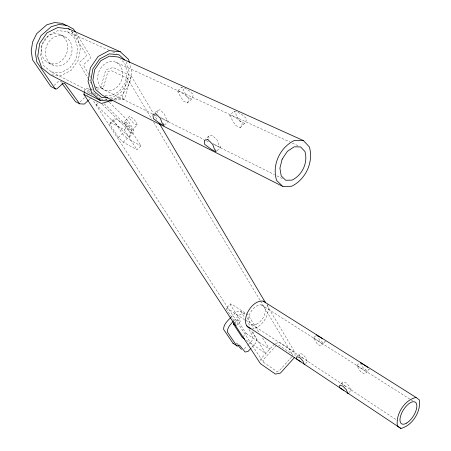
<?xml version="1.0" encoding="UTF-8"?>
<svg xmlns="http://www.w3.org/2000/svg" width="451" height="451" viewBox="0 0 451 451"><rect width="100%" height="100%" fill="white"/><g stroke="black" fill="none" stroke-linecap="round" stroke-linejoin="round"><path stroke-width="0.34" stroke-dasharray="2.25 1.69" d="M305.603 363.534L307.672 361.223L306.86 360.676L305.829 357.733L302.407 354.108L299.554 353.601L299.458 355.783L303.873 358.742M349.125 392.438L351.239 390.002L350.433 389.461L349.457 386.456L345.821 382.634L342.647 381.974L342.405 384.156L346.892 387.161M96.086 87.855L100.849 87.522L105.579 70.463L106.661 69.465L113.195 67.503L131.14 75.869L130.525 80.729L129.42 81.761L124.437 99.248L114.142 100.083M97.021 89.101L103.149 88.667L107.902 71.562L111.177 70.581L127.289 78.175L126.973 80.605L122.018 98.047L111.735 98.87M360.828 363.066L360.721 363.861L363.421 368.185L367.21 370.587L369.262 369.251L366.342 372.611L364.307 373.93L360.518 371.511L357.812 367.187L357.919 366.398L356.944 365.62L359.03 363.235M84.416 91.666L84.771 89.586L85.876 88.571L90.64 88.238M91.745 89.969L91.976 88.633M109.339 102.27L127.898 120.575L133.868 130.113L132.402 134.015L129.11 137.155L96.317 104.869L96.988 101.757M99.942 100.505L100.505 97.991M109.841 124.256L110.377 122.334L114.436 118.517L128.36 125.835L140.994 145.927L137.003 149.766L123.23 142.223L118.421 137.493L109.841 124.256L113.872 120.462L114.436 118.517M129.11 137.155L130.531 133.293L133.868 130.113M187.498 102.975L189.003 99.44L188.388 97.76L184.865 94.749L179.357 91.378L177.328 91.288L181.454 87.353L183.506 87.415L189.008 90.775L192.515 93.797L193.124 95.477L191.596 99.034L187.498 102.975L183.337 101.03L179.622 95.099L179.492 93.656L177.328 91.288M229.734 115.366L231.746 117.745L231.803 119.239L235.67 125.474L240.321 127.65L242.283 124.087L241.691 122.334L238.162 119.239L232.248 115.631L229.734 115.366L234.001 111.166L236.544 111.403M240.321 127.65L244.56 123.439L246.55 119.853L245.958 118.1L242.452 114.994L237.728 112.124M340.528 384.393L342.647 381.974M315.576 335.798L313.535 338.064L314.629 338.91L314.578 339.699L317.205 343.876L320.695 346.103L325.301 341.508L323.542 342.923L320.041 340.708L317.419 336.536M297.068 356.363L299.554 353.601M291.825 356.803L279.124 370.891L276.632 371.376L263.153 362.068L92.743 99.834M274.467 343.972L260.452 359.334L260.464 361.826M276.192 345.567L263.142 359.887L263.153 362.068M244.324 348.911L247.328 345.635M251.9 347.236L255.779 343.042L256.675 339.468L252.453 331.254M242.768 336.993L246.099 333.396L237.243 319.725L234.21 322.967M248.191 344.699L252.058 340.522L252.943 336.959L248.698 328.751M230.416 303.895L230.754 305.4L240.079 319.894L240.372 321.298L236.459 325.492L236.149 324.106L226.723 309.674L226.368 308.185L230.416 303.895L232.383 304.639L245.761 313.377M233.855 320.785L237.987 316.365L239.921 314.697L241.967 313.654L244.431 313.625L245.558 315.407M230.98 317.267L236.115 312.188L238.156 311.156L240.625 311.134L244.431 313.625M216.987 150.809L220.353 147.471L220.139 146.051L218.842 144.974L217.089 140.064L212.308 135.266L208.774 135.976L205.385 139.308M164.497 125.096L168.206 121.528L167.614 119.989L166.329 118.94L164.525 114.227L160.105 109.745L157.095 110.574L154.761 112.806M123.23 142.223L127.176 138.457L140.994 145.927M118.421 137.493L122.379 133.733L113.872 120.462M131.63 130.378L137.053 125.215L136.777 122.785L133.028 118.399L129.584 116.493L124.121 121.663L124.47 124.104L128.208 128.439L131.63 130.378L131.32 127.971L127.554 123.591L124.121 121.663M130.531 133.293L124.515 123.777L127.898 120.575M110.377 122.334L124.256 129.73L128.36 125.835M98.222 99.615L100.161 97.816M96.317 104.869L98.707 102.648M88.819 99.93L91.807 97.168M94.8 94.4L95.798 93.481M90.854 90.6L92.331 89.242M80.086 101.841L84.557 97.72M87.043 95.432L88.531 94.056M89.033 93.599L90.025 92.68M54.013 85.425L58.393 81.451A1.99 1.68 -67.4 0 1 59.814 80.983M113.72 99.772L121.928 95.167L129.358 84.314L131.788 71.281L129.792 64.003M106.932 99.254L103.567 100.229L98.701 97.749M275.544 343.335L279.812 342.467L294.931 352.451L295.072 356.837M90.888 89.535L88.165 89.732L87.753 92.156L92.01 94.332M109.858 97.957L111.239 98.036L120.507 92.855L127.03 83.322L129.149 71.884L126.274 61.454M105.134 95.477L111.143 95.837L119.487 91.187L125.361 82.612L127.261 72.312L124.662 62.943L120.659 59.273M51.628 74.9L61.116 75.621L71.343 70.193L78.373 59.994L80.425 47.62L76.907 36.215L71.207 31.125M51.408 71.963L60.908 72.707L69.888 67.954L76.056 59.008L77.848 48.144L74.748 38.155L67.47 31.688L57.88 30.583L48.573 35.274L42.168 44.525L40.466 55.744L43.894 65.795L51.408 71.963L90.29 91.733M226.368 308.185L228.324 308.946L243.985 319.291L244.741 320.475M67.47 31.688L108.854 50.236M112.677 51.95L116.499 53.663M60.254 34.626A15.323 13.062 -72.3 0 1 61.888 60.479A15.323 13.062 -72.3 0 1 41.193 51.256A15.323 13.062 -72.3 0 1 60.254 34.626L64.611 36.61A15.407 13.073 -72 0 1 66.19 62.576A15.407 13.073 -72 0 1 45.472 53.342A15.407 13.073 -72 0 1 64.611 36.61M115.992 62.272A15.03 12.087 -69.1 0 1 116.82 87.28A15.03 12.087 -69.1 0 1 97.67 78.807A15.03 12.087 -69.1 0 1 115.992 62.272L289.745 141.947M292.299 143.119L298.686 146.051M191.596 99.034L187.424 97.112L183.72 91.187L183.591 89.738L181.454 87.353M244.56 123.439L239.898 121.291L236.042 115.061L235.991 113.567L234.001 111.166M100.849 87.522L103.149 88.667M122.018 98.047L124.437 99.248M168.206 121.528L164.102 119.487L160.669 117.04M220.353 147.471L215.758 145.188L213.052 143.249M104.604 90.087L152.393 113.877M154.907 115.129L157.427 116.381M161.199 118.258L203.959 139.545M206.473 140.797L208.356 141.732M213.391 144.241L274.383 174.605M276.897 175.856L283.189 178.985M48.933 63.072L53.207 65.203M237.243 319.725L240.372 321.298M93.425 93.323L97.816 95.556M62.294 82.206L60.473 81.27L61.719 82.961M137.053 125.215L133.62 123.303L129.899 118.963L129.584 116.493M307.34 361.031L307.672 361.223M313.535 338.064L322.093 343.651L322.442 344.699M356.944 365.62L366.009 371.539L366.342 372.611M350.652 389.641L351.239 390.002M261.507 304.944L410.421 399.462M411.013 399.84L412.789 400.967M246.342 313.761L248.084 314.899L259.607 333.261M252.504 324.81L397.692 420.721M278.633 345.071L292.231 354.091L292.276 355.738M246.099 333.396L269.647 349.26L262.211 337.41M246.302 340.234L265.786 353.494L250.75 329.906M236.347 343.002L239.543 345.207M105.833 98.808L106.831 99.801M92.342 92.066L93.329 93.041M95.804 95.477L97.292 96.942M104.22 103.775L124.515 123.777M102.146 104.204L132.402 134.015M122.379 133.733L127.176 138.457M236.679 343.685L237.542 344.727M240.625 311.134L244.775 317.673M246.285 320.052L249.679 325.402L249.758 326.259M124.256 129.73L137.003 149.766M247.058 317.786L253.445 327.9L253.518 328.756M71.715 31.277L85.994 54.092A1.99 1.646 -71.4 0 1 85.532 56.843L80.289 61.595A1.984 1.646 -70.4 0 0 79.624 63.89L87.934 78.203M76.101 33.227L90.352 56.116A1.996 1.646 -71.1 0 1 89.879 58.884L84.619 63.67A1.99 1.646 -70.2 0 0 83.948 65.97L89.129 74.945M127.289 78.175L151.835 119.227M153.639 122.249L260.109 300.355M260.469 300.958L292.231 354.091M131.14 75.869L153.363 113.393M153.718 114.002L157.664 120.654M266.975 305.248L294.931 352.451M88.283 78.801L90.707 82.973M89.478 75.542L90.86 77.933M95.697 86.31L96.734 88.103M157.095 110.574L157.568 114.593M208.774 135.976L208.999 139.421M267.116 304.008A15.311 9.319 -57.1 0 1 265.239 319.049A15.311 9.319 -57.1 0 1 252.554 328.638M256.444 324.173A11.106 6.759 -57.1 0 0 264.348 306.984A11.106 6.759 -57.1 0 0 250.034 313.439A11.106 6.759 -57.1 0 0 256.444 324.173"/><path stroke-width="0.68" d="M294.616 357.344L280.421 373.112L275.426 374.082L260.469 363.698L83.937 94.439L84.416 91.666M251.038 348.178L248.027 351.47L245.124 352.011L239.543 345.207L238.929 345.094L237.418 346.148L233.043 343.324L223.572 329.331C223.538 324.438 227.422 321.011 230.517 317.758M233.392 321.275C230.5 324.196 227.321 327.511 227.338 331.913L236.769 345.906M244.583 339.067L242.288 337.506L233.347 323.891L234.21 322.967M88.317 100.393L84.331 104.08L79.68 103.837L75.447 101.593L62.137 83.525M112.547 100.432L111.374 101.092L100.353 100.472L50.275 74.798L41.678 67.78L37.737 56.302L39.671 43.459L47.005 32.867L57.66 27.517L68.62 28.808L120.293 51.752L128.529 59.374L129.431 62.678M246.793 325.876L400.911 428.45C412.473 425.524 421.037 411.645 419.402 399.986L416.064 397.449L263.215 301.167M416.064 397.449C404.457 399.896 395.38 414.61 397.432 426.127L400.911 428.45M112.773 100.195L109.339 100.472L108.217 101.52L101.464 103.476L83.937 94.439M282.907 186.488L291.701 186.257C305.739 179.272 313.789 162.101 309.358 146.93L303.444 140.588L118.156 56.984L109.401 56.133L100.776 60.738L94.687 69.589L92.861 80.21L95.742 89.631L102.467 95.313L282.907 186.488L276.683 180.563C271.581 165.122 280.02 147.184 294.599 140.379L303.444 140.588M107.789 97.833L101.582 97.472L94.084 91.158L90.854 80.673L92.889 68.834L99.677 58.963L109.294 53.838L119.041 54.802L124.724 60.028M120.293 51.752L109.153 50.613L98.138 56.465L90.369 67.763L88.052 81.315L91.773 93.295L100.353 100.472M233.043 343.324L233.691 343.566M233.347 323.891L235.834 325.171M55.524 88.932L51.301 86.699A1.996 1.697 -66.9 0 1 50.608 86.147L32.523 59.774L31.209 50.935L32.619 41.982L36.689 33.656L46.859 24.743L54.622 22.55L62.3 23.384L66.297 25.6M316.393 334.89L322.724 338.876M360.36 362.57L367.83 367.39M304.459 364.256L304.775 364.459L303.957 363.918L302.92 360.98L299.498 357.344L296.657 356.82L296.566 358.996L300.997 361.95M347.704 393.035L348.279 393.413L347.467 392.872L346.481 389.873L342.845 386.045L339.682 385.363L339.451 387.539L343.95 390.538M68.62 28.808L69.657 29.738M237.97 345.252L241.42 349.44M79.68 103.837L64.724 83.458A2.001 1.68 -67.2 0 0 62.644 83.644L57.266 88.531A2.007 1.697 -66.7 0 1 54.83 88.373L36.773 61.922L35.477 53.043L36.909 44.046L41.002 35.68L51.211 26.705L58.996 24.489L66.686 25.318L73.541 29.118L75.368 32.055M159.457 123.681L265.543 302.824M250.807 328.553A15.311 9.319 -57.1 0 1 248.349 310.964A15.311 9.319 -57.1 0 1 265.746 302.379M282.168 159.124L279.902 168.167L281.221 175.896L285.703 180.237L292.09 180.112C302.328 175.061 308.208 162.523 304.927 151.491L300.603 146.93L294.193 146.823L287.422 151.282L282.168 159.124M155.883 113.776L152.889 114.588L153.379 118.596L159.942 123.478L164.034 125.541L163.409 124.031L162.112 122.982L160.297 118.275L155.883 113.776M207.922 139.579L204.416 140.261L204.703 144.388L211.446 149.456L216.029 151.767L215.781 150.375L214.479 149.298L212.709 144.393L207.922 139.579M406.774 423.015A12.803 5.857 -57.7 0 0 416.408 403.538A12.803 5.857 -57.7 0 0 402.05 412.338A12.803 5.857 -57.7 0 0 406.774 423.015"/></g></svg>
